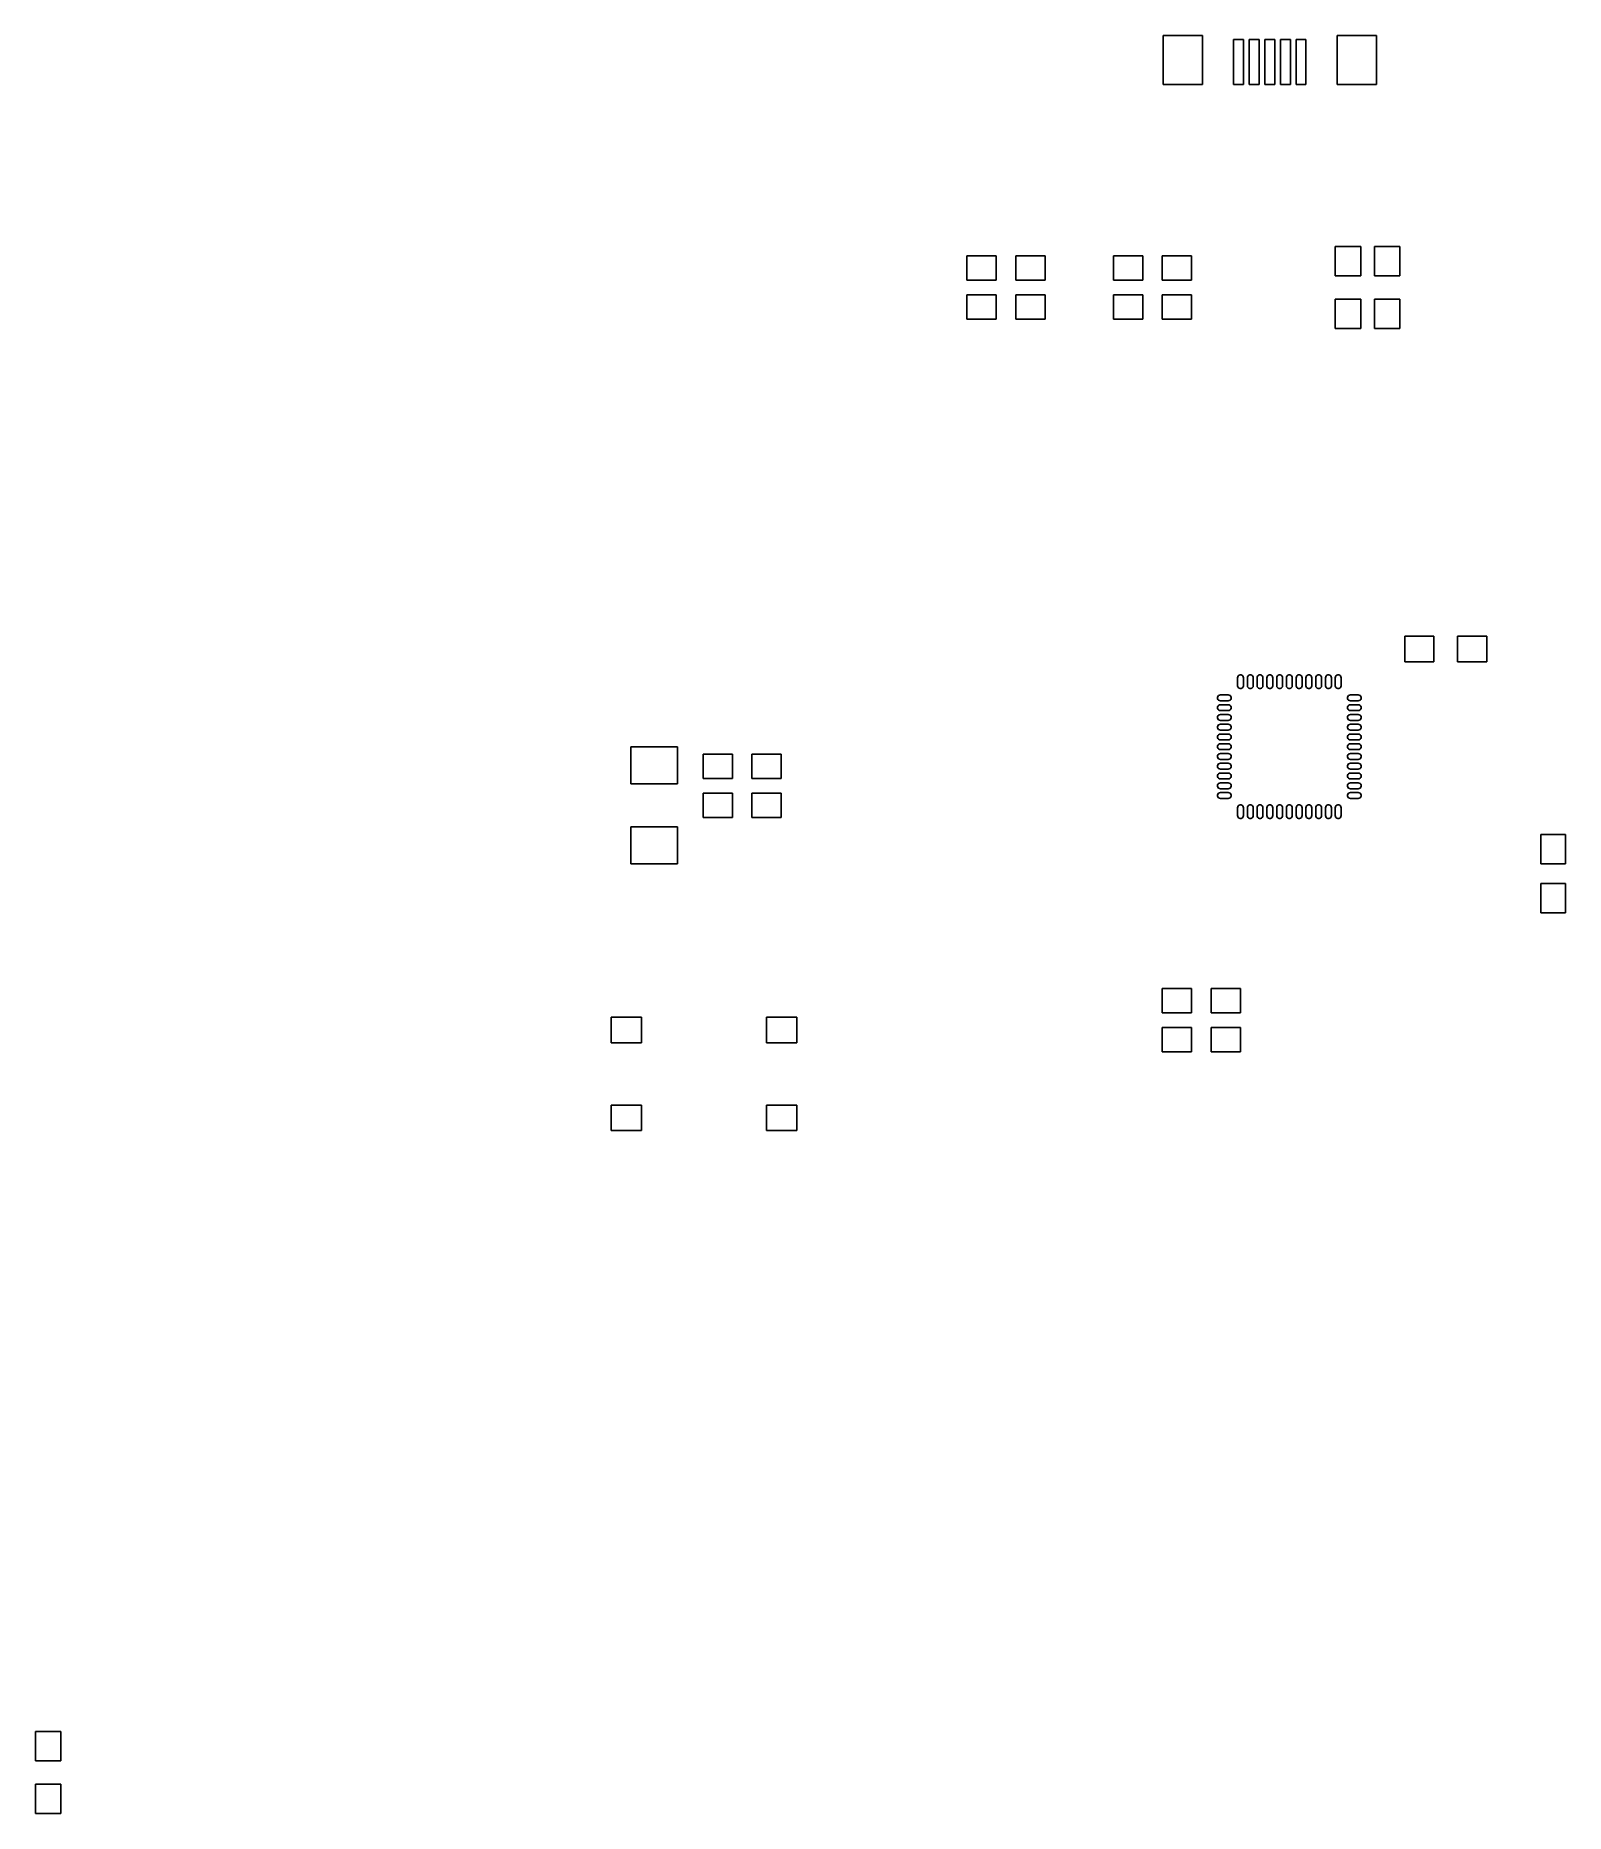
# Model space of a CAD drawing. Extents: x 83 to 274, y -104 to -13.
# Drawn here: x 82.8 to 161.1, y -104.1 to -13.1 of the extents above.
import ezdxf

# ---------------------------------------------------------------- set-up
doc = ezdxf.new("R2010")
doc.units = 0
doc.header["$MEASUREMENT"] = 0
doc.layers.add('BLACK', color=7, linetype='CONTINUOUS')

msp = doc.modelspace()

# ---------------------------------------------------------------- linework, layer by layer
at = {"layer": 'Black'}
for p, q in [((140.55, -15.5999), (140.55, -13.1006)), ((140.55, -13.1006), (142.549, -13.1006)), ((142.549, -13.1006), (142.549, -15.5999)), ((144.15, -15.5999), (144.15, -13.2987)), ((144.15, -13.2987), (144.65, -13.2987)), ((144.65, -13.2987), (144.65, -15.5999)), ((144.95, -15.5999), (144.95, -13.2987)), ((144.95, -13.2987), (145.45, -13.2987)), ((145.45, -13.2987), (145.45, -15.5999)), ((145.75, -15.5999), (145.75, -13.2987)), ((145.75, -13.2987), (146.25, -13.2987)), ((146.25, -13.2987), (146.25, -15.5999)), ((146.55, -15.5999), (146.55, -13.2987)), ((146.55, -13.2987), (147.05, -13.2987)), ((147.05, -13.2987), (147.05, -15.5999)), ((147.35, -15.5999), (147.35, -13.2987)), ((147.35, -13.2987), (147.85, -13.2987)), ((147.85, -13.2987), (147.85, -15.5999)), ((149.451, -15.5999), (149.451, -13.1006)), ((149.451, -13.1006), (151.45, -13.1006)), ((151.45, -13.1006), (151.45, -15.5999)), ((142.549, -15.5999), (140.55, -15.5999)), ((144.65, -15.5999), (144.15, -15.5999)), ((145.45, -15.5999), (144.95, -15.5999)), ((146.25, -15.5999), (145.75, -15.5999)), ((147.05, -15.5999), (146.55, -15.5999)), ((147.85, -15.5999), (147.35, -15.5999)), ((151.45, -15.5999), (149.451, -15.5999)), ((130.5, -25.625), (130.5, -24.375)), ((130.5, -24.375), (132, -24.375)), ((132, -24.375), (132, -25.625)), ((133, -25.625), (133, -24.375)), ((133, -24.375), (134.5, -24.375)), ((134.5, -24.375), (134.5, -25.625)), ((138, -25.625), (138, -24.375)), ((138, -24.375), (139.5, -24.375)), ((139.5, -24.375), (139.5, -25.625)), ((140.5, -25.625), (140.5, -24.375)), ((140.5, -24.375), (142, -24.375)), ((142, -24.375), (142, -25.625)), ((149.35, -25.4), (149.35, -23.9)), ((149.35, -23.9), (150.65, -23.9)), ((150.65, -23.9), (150.65, -25.4)), ((151.35, -25.4), (151.35, -23.9)), ((151.35, -23.9), (152.65, -23.9)), ((152.65, -23.9), (152.65, -25.4)), ((150.65, -25.4), (149.35, -25.4)), ((152.65, -25.4), (151.35, -25.4)), ((132, -25.625), (130.5, -25.625)), ((130.5, -27.625), (130.5, -26.375)), ((130.5, -26.375), (132, -26.375)), ((132, -26.375), (132, -27.625)), ((134.5, -25.625), (133, -25.625)), ((133, -27.625), (133, -26.375)), ((133, -26.375), (134.5, -26.375)), ((134.5, -26.375), (134.5, -27.625)), ((139.5, -25.625), (138, -25.625)), ((138, -27.625), (138, -26.375)), ((138, -26.375), (139.5, -26.375)), ((139.5, -26.375), (139.5, -27.625)), ((142, -25.625), (140.5, -25.625)), ((140.5, -27.625), (140.5, -26.375)), ((140.5, -26.375), (142, -26.375)), ((142, -26.375), (142, -27.625)), ((149.35, -28.1), (149.35, -26.6)), ((149.35, -26.6), (150.65, -26.6)), ((150.65, -26.6), (150.65, -28.1)), ((151.35, -28.1), (151.35, -26.6)), ((151.35, -26.6), (152.65, -26.6)), ((152.65, -26.6), (152.65, -28.1)), ((132, -27.625), (130.5, -27.625)), ((134.5, -27.625), (133, -27.625)), ((139.5, -27.625), (138, -27.625)), ((142, -27.625), (140.5, -27.625)), ((150.65, -28.1), (149.35, -28.1)), ((152.65, -28.1), (151.35, -28.1)), ((152.9, -45.15), (152.9, -43.85)), ((152.9, -43.85), (154.4, -43.85)), ((154.4, -43.85), (154.4, -45.15)), ((155.6, -45.15), (155.6, -43.85)), ((155.6, -43.85), (157.1, -43.85)), ((157.1, -43.85), (157.1, -45.15)), ((154.4, -45.15), (152.9, -45.15)), ((157.1, -45.15), (155.6, -45.15)), ((144.351, -45.9744), (144.36, -45.9232)), ((144.351, -46.3759), (144.351, -45.9744)), ((144.36, -46.4271), (144.351, -46.3759)), ((144.36, -45.9232), (144.386, -45.8781)), ((144.386, -45.8781), (144.426, -45.8446)), ((144.426, -45.8446), (144.475, -45.8268)), ((144.475, -45.8268), (144.527, -45.8268)), ((144.527, -45.8268), (144.576, -45.8446)), ((144.576, -45.8446), (144.615, -45.8781)), ((144.615, -45.8781), (144.641, -45.9232)), ((144.641, -45.9232), (144.65, -45.9744)), ((144.65, -46.3759), (144.641, -46.4271)), ((144.65, -45.9744), (144.65, -46.3759)), ((144.851, -45.9744), (144.86, -45.9232)), ((144.851, -46.3759), (144.851, -45.9744)), ((144.86, -46.4271), (144.851, -46.3759)), ((144.86, -45.9232), (144.886, -45.8781)), ((144.886, -45.8781), (144.926, -45.8446)), ((144.926, -45.8446), (144.975, -45.8268)), ((144.975, -45.8268), (145.027, -45.8268)), ((145.027, -45.8268), (145.076, -45.8446)), ((145.076, -45.8446), (145.116, -45.8781)), ((145.116, -45.8781), (145.142, -45.9232)), ((145.142, -45.9232), (145.151, -45.9744)), ((145.151, -46.3759), (145.142, -46.4271)), ((145.151, -45.9744), (145.151, -46.3759)), ((145.352, -45.9744), (145.361, -45.9232)), ((145.352, -46.3759), (145.352, -45.9744)), ((145.361, -46.4271), (145.352, -46.3759)), ((145.361, -45.9232), (145.387, -45.8781)), ((145.387, -45.8781), (145.426, -45.8446)), ((145.426, -45.8446), (145.475, -45.8268)), ((145.475, -45.8268), (145.527, -45.8268)), ((145.527, -45.8268), (145.576, -45.8446)), ((145.576, -45.8446), (145.616, -45.8781)), ((145.616, -45.8781), (145.642, -45.9232)), ((145.642, -45.9232), (145.651, -45.9744)), ((145.651, -46.3759), (145.642, -46.4271)), ((145.651, -45.9744), (145.651, -46.3759)), ((145.852, -45.9744), (145.861, -45.9232)), ((145.852, -46.3759), (145.852, -45.9744)), ((145.861, -46.4271), (145.852, -46.3759)), ((145.861, -45.9232), (145.887, -45.8781)), ((145.887, -45.8781), (145.927, -45.8446)), ((145.927, -45.8446), (145.976, -45.8268)), ((145.976, -45.8268), (146.028, -45.8268)), ((146.028, -45.8268), (146.077, -45.8446)), ((146.077, -45.8446), (146.117, -45.8781)), ((146.117, -45.8781), (146.143, -45.9232)), ((146.143, -45.9232), (146.152, -45.9744)), ((146.152, -46.3759), (146.143, -46.4271)), ((146.152, -45.9744), (146.152, -46.3759)), ((146.352, -45.9744), (146.361, -45.9232)), ((146.352, -46.3759), (146.352, -45.9744)), ((146.361, -46.4271), (146.352, -46.3759)), ((146.361, -45.9232), (146.387, -45.8781)), ((146.387, -45.8781), (146.427, -45.8446)), ((146.427, -45.8446), (146.476, -45.8268)), ((146.476, -45.8268), (146.528, -45.8268)), ((146.528, -45.8268), (146.577, -45.8446)), ((146.577, -45.8446), (146.617, -45.8781)), ((146.617, -45.8781), (146.643, -45.9232)), ((146.643, -45.9232), (146.652, -45.9744)), ((146.652, -46.3759), (146.643, -46.4271)), ((146.652, -45.9744), (146.652, -46.3759)), ((146.85, -45.9744), (146.859, -45.9232)), ((146.85, -46.3759), (146.85, -45.9744)), ((146.859, -46.4271), (146.85, -46.3759)), ((146.859, -45.9232), (146.885, -45.8781)), ((146.885, -45.8781), (146.925, -45.8446)), ((146.925, -45.8446), (146.974, -45.8268)), ((146.974, -45.8268), (147.026, -45.8268)), ((147.026, -45.8268), (147.075, -45.8446)), ((147.075, -45.8446), (147.115, -45.8781)), ((147.115, -45.8781), (147.141, -45.9232)), ((147.141, -45.9232), (147.15, -45.9744)), ((147.15, -46.3759), (147.141, -46.4271)), ((147.15, -45.9744), (147.15, -46.3759)), ((147.348, -45.9744), (147.357, -45.9232)), ((147.348, -46.3759), (147.348, -45.9744)), ((147.357, -46.4271), (147.348, -46.3759)), ((147.357, -45.9232), (147.383, -45.8781)), ((147.383, -45.8781), (147.423, -45.8446)), ((147.423, -45.8446), (147.472, -45.8268)), ((147.472, -45.8268), (147.524, -45.8268)), ((147.524, -45.8268), (147.573, -45.8446)), ((147.573, -45.8446), (147.613, -45.8781)), ((147.613, -45.8781), (147.639, -45.9232)), ((147.639, -45.9232), (147.648, -45.9744)), ((147.648, -46.3759), (147.639, -46.4271)), ((147.648, -45.9744), (147.648, -46.3759)), ((147.848, -45.9744), (147.857, -45.9232)), ((147.848, -46.3759), (147.848, -45.9744)), ((147.857, -46.4271), (147.848, -46.3759)), ((147.857, -45.9232), (147.883, -45.8781)), ((147.883, -45.8781), (147.923, -45.8446)), ((147.923, -45.8446), (147.972, -45.8268)), ((147.972, -45.8268), (148.024, -45.8268)), ((148.024, -45.8268), (148.073, -45.8446)), ((148.073, -45.8446), (148.113, -45.8781)), ((148.113, -45.8781), (148.139, -45.9232)), ((148.139, -45.9232), (148.148, -45.9744)), ((148.148, -46.3759), (148.139, -46.4271)), ((148.148, -45.9744), (148.148, -46.3759)), ((148.349, -45.9744), (148.358, -45.9232)), ((148.349, -46.3759), (148.349, -45.9744)), ((148.358, -46.4271), (148.349, -46.3759)), ((148.358, -45.9232), (148.384, -45.8781)), ((148.384, -45.8781), (148.424, -45.8446)), ((148.424, -45.8446), (148.473, -45.8268)), ((148.473, -45.8268), (148.525, -45.8268)), ((148.525, -45.8268), (148.574, -45.8446)), ((148.574, -45.8446), (148.613, -45.8781)), ((148.613, -45.8781), (148.639, -45.9232)), ((148.639, -45.9232), (148.648, -45.9744)), ((148.648, -46.3759), (148.639, -46.4271)), ((148.648, -45.9744), (148.648, -46.3759)), ((148.849, -45.9744), (148.858, -45.9232)), ((148.849, -46.3759), (148.849, -45.9744)), ((148.858, -46.4271), (148.849, -46.3759)), ((148.858, -45.9232), (148.884, -45.8781)), ((148.884, -45.8781), (148.924, -45.8446)), ((148.924, -45.8446), (148.973, -45.8268)), ((148.973, -45.8268), (149.025, -45.8268)), ((149.025, -45.8268), (149.074, -45.8446)), ((149.074, -45.8446), (149.114, -45.8781)), ((149.114, -45.8781), (149.14, -45.9232)), ((149.14, -45.9232), (149.149, -45.9744)), ((149.149, -46.3759), (149.14, -46.4271)), ((149.149, -45.9744), (149.149, -46.3759)), ((149.35, -45.9744), (149.359, -45.9232)), ((149.35, -46.3759), (149.35, -45.9744)), ((149.359, -46.4271), (149.35, -46.3759)), ((149.359, -45.9232), (149.385, -45.8781)), ((149.385, -45.8781), (149.424, -45.8446)), ((149.424, -45.8446), (149.473, -45.8268)), ((149.473, -45.8268), (149.525, -45.8268)), ((149.525, -45.8268), (149.574, -45.8446)), ((149.574, -45.8446), (149.614, -45.8781)), ((149.614, -45.8781), (149.64, -45.9232)), ((149.64, -45.9232), (149.649, -45.9744)), ((149.649, -46.3759), (149.64, -46.4271)), ((149.649, -45.9744), (149.649, -46.3759)), ((143.327, -46.9746), (143.345, -46.9257)), ((143.327, -47.0267), (143.327, -46.9746)), ((143.345, -47.0756), (143.327, -47.0267)), ((143.345, -46.9257), (143.378, -46.8858)), ((143.378, -47.1154), (143.345, -47.0756)), ((143.378, -46.8858), (143.423, -46.8598)), ((143.423, -47.1415), (143.378, -47.1154)), ((143.423, -46.8598), (143.474, -46.8508)), ((143.474, -47.1505), (143.423, -47.1415)), ((143.474, -46.8508), (143.876, -46.8508)), ((143.876, -47.1505), (143.474, -47.1505)), ((143.876, -46.8508), (143.927, -46.8598)), ((143.927, -47.1415), (143.876, -47.1505)), ((143.927, -46.8598), (143.972, -46.8858)), ((143.972, -47.1154), (143.927, -47.1415)), ((143.972, -46.8858), (144.006, -46.9257)), ((144.006, -47.0756), (143.972, -47.1154)), ((144.006, -46.9257), (144.023, -46.9746)), ((144.023, -47.0267), (144.006, -47.0756)), ((144.023, -46.9746), (144.023, -47.0267)), ((144.386, -46.4722), (144.36, -46.4271)), ((144.426, -46.5056), (144.386, -46.4722)), ((144.475, -46.5234), (144.426, -46.5056)), ((144.527, -46.5234), (144.475, -46.5234)), ((144.576, -46.5056), (144.527, -46.5234)), ((144.615, -46.4722), (144.576, -46.5056)), ((144.641, -46.4271), (144.615, -46.4722)), ((144.886, -46.4722), (144.86, -46.4271)), ((144.926, -46.5056), (144.886, -46.4722)), ((144.975, -46.5234), (144.926, -46.5056)), ((145.027, -46.5234), (144.975, -46.5234)), ((145.076, -46.5056), (145.027, -46.5234)), ((145.116, -46.4722), (145.076, -46.5056)), ((145.142, -46.4271), (145.116, -46.4722)), ((145.387, -46.4722), (145.361, -46.4271)), ((145.426, -46.5056), (145.387, -46.4722)), ((145.475, -46.5234), (145.426, -46.5056)), ((145.527, -46.5234), (145.475, -46.5234)), ((145.576, -46.5056), (145.527, -46.5234)), ((145.616, -46.4722), (145.576, -46.5056)), ((145.642, -46.4271), (145.616, -46.4722)), ((145.887, -46.4722), (145.861, -46.4271)), ((145.927, -46.5056), (145.887, -46.4722)), ((145.976, -46.5234), (145.927, -46.5056)), ((146.028, -46.5234), (145.976, -46.5234)), ((146.077, -46.5056), (146.028, -46.5234)), ((146.117, -46.4722), (146.077, -46.5056)), ((146.143, -46.4271), (146.117, -46.4722)), ((146.387, -46.4722), (146.361, -46.4271)), ((146.427, -46.5056), (146.387, -46.4722)), ((146.476, -46.5234), (146.427, -46.5056)), ((146.528, -46.5234), (146.476, -46.5234)), ((146.577, -46.5056), (146.528, -46.5234)), ((146.617, -46.4722), (146.577, -46.5056)), ((146.643, -46.4271), (146.617, -46.4722)), ((146.885, -46.4722), (146.859, -46.4271)), ((146.925, -46.5056), (146.885, -46.4722)), ((146.974, -46.5234), (146.925, -46.5056)), ((147.026, -46.5234), (146.974, -46.5234)), ((147.075, -46.5056), (147.026, -46.5234)), ((147.115, -46.4722), (147.075, -46.5056)), ((147.141, -46.4271), (147.115, -46.4722)), ((147.383, -46.4722), (147.357, -46.4271)), ((147.423, -46.5056), (147.383, -46.4722)), ((147.472, -46.5234), (147.423, -46.5056)), ((147.524, -46.5234), (147.472, -46.5234)), ((147.573, -46.5056), (147.524, -46.5234)), ((147.613, -46.4722), (147.573, -46.5056)), ((147.639, -46.4271), (147.613, -46.4722)), ((147.883, -46.4722), (147.857, -46.4271)), ((147.923, -46.5056), (147.883, -46.4722)), ((147.972, -46.5234), (147.923, -46.5056)), ((148.024, -46.5234), (147.972, -46.5234)), ((148.073, -46.5056), (148.024, -46.5234)), ((148.113, -46.4722), (148.073, -46.5056)), ((148.139, -46.4271), (148.113, -46.4722)), ((148.384, -46.4722), (148.358, -46.4271)), ((148.424, -46.5056), (148.384, -46.4722)), ((148.473, -46.5234), (148.424, -46.5056)), ((148.525, -46.5234), (148.473, -46.5234)), ((148.574, -46.5056), (148.525, -46.5234)), ((148.613, -46.4722), (148.574, -46.5056)), ((148.639, -46.4271), (148.613, -46.4722)), ((148.884, -46.4722), (148.858, -46.4271)), ((148.924, -46.5056), (148.884, -46.4722)), ((148.973, -46.5234), (148.924, -46.5056)), ((149.025, -46.5234), (148.973, -46.5234)), ((149.074, -46.5056), (149.025, -46.5234)), ((149.114, -46.4722), (149.074, -46.5056)), ((149.14, -46.4271), (149.114, -46.4722)), ((149.385, -46.4722), (149.359, -46.4271)), ((149.424, -46.5056), (149.385, -46.4722)), ((149.473, -46.5234), (149.424, -46.5056)), ((149.525, -46.5234), (149.473, -46.5234)), ((149.574, -46.5056), (149.525, -46.5234)), ((149.614, -46.4722), (149.574, -46.5056)), ((149.64, -46.4271), (149.614, -46.4722)), ((149.977, -46.9746), (149.994, -46.9257)), ((149.977, -47.0267), (149.977, -46.9746)), ((149.994, -47.0756), (149.977, -47.0267)), ((149.994, -46.9257), (150.028, -46.8858)), ((150.028, -47.1154), (149.994, -47.0756)), ((150.028, -46.8858), (150.073, -46.8598)), ((150.073, -47.1415), (150.028, -47.1154)), ((150.073, -46.8598), (150.124, -46.8508)), ((150.124, -47.1505), (150.073, -47.1415)), ((150.124, -46.8508), (150.526, -46.8508)), ((150.526, -47.1505), (150.124, -47.1505)), ((150.526, -46.8508), (150.577, -46.8598)), ((150.577, -47.1415), (150.526, -47.1505)), ((150.577, -46.8598), (150.622, -46.8858)), ((150.622, -47.1154), (150.577, -47.1415)), ((150.622, -46.8858), (150.655, -46.9257)), ((150.655, -47.0756), (150.622, -47.1154)), ((150.655, -46.9257), (150.673, -46.9746)), ((150.673, -47.0267), (150.655, -47.0756)), ((150.673, -46.9746), (150.673, -47.0267)), ((143.327, -47.475), (143.345, -47.4261)), ((143.327, -47.527), (143.327, -47.475)), ((143.345, -47.5759), (143.327, -47.527)), ((143.327, -47.9754), (143.345, -47.9265)), ((143.327, -48.0274), (143.327, -47.9754)), ((143.345, -48.0763), (143.327, -48.0274)), ((143.345, -47.4261), (143.378, -47.3862)), ((143.378, -47.6158), (143.345, -47.5759)), ((143.345, -47.9265), (143.378, -47.8866)), ((143.378, -48.1162), (143.345, -48.0763)), ((143.378, -47.3862), (143.423, -47.3602)), ((143.423, -47.6418), (143.378, -47.6158)), ((143.378, -47.8866), (143.423, -47.8606)), ((143.423, -48.1422), (143.378, -48.1162)), ((143.423, -47.3602), (143.474, -47.3512)), ((143.474, -47.6509), (143.423, -47.6418)), ((143.423, -47.8606), (143.474, -47.8515)), ((143.474, -48.1513), (143.423, -48.1422)), ((143.474, -47.3512), (143.876, -47.3512)), ((143.876, -47.6509), (143.474, -47.6509)), ((143.474, -47.8515), (143.876, -47.8515)), ((143.876, -48.1513), (143.474, -48.1513)), ((143.876, -47.3512), (143.927, -47.3602)), ((143.927, -47.6418), (143.876, -47.6509)), ((143.876, -47.8515), (143.927, -47.8606)), ((143.927, -48.1422), (143.876, -48.1513)), ((143.927, -47.3602), (143.972, -47.3862)), ((143.972, -47.6158), (143.927, -47.6418)), ((143.927, -47.8606), (143.972, -47.8866)), ((143.972, -48.1162), (143.927, -48.1422)), ((143.972, -47.3862), (144.006, -47.4261)), ((144.006, -47.5759), (143.972, -47.6158)), ((143.972, -47.8866), (144.006, -47.9265)), ((144.006, -48.0763), (143.972, -48.1162)), ((144.006, -47.4261), (144.023, -47.475)), ((144.023, -47.527), (144.006, -47.5759)), ((144.006, -47.9265), (144.023, -47.9754)), ((144.023, -48.0274), (144.006, -48.0763)), ((144.023, -47.475), (144.023, -47.527)), ((144.023, -47.9754), (144.023, -48.0274)), ((149.977, -47.475), (149.994, -47.4261)), ((149.977, -47.527), (149.977, -47.475)), ((149.994, -47.5759), (149.977, -47.527)), ((149.977, -47.9754), (149.994, -47.9265)), ((149.977, -48.0274), (149.977, -47.9754)), ((149.994, -48.0763), (149.977, -48.0274)), ((149.994, -47.4261), (150.028, -47.3862)), ((150.028, -47.6158), (149.994, -47.5759)), ((149.994, -47.9265), (150.028, -47.8866)), ((150.028, -48.1162), (149.994, -48.0763)), ((150.028, -47.3862), (150.073, -47.3602)), ((150.073, -47.6418), (150.028, -47.6158)), ((150.028, -47.8866), (150.073, -47.8606)), ((150.073, -48.1422), (150.028, -48.1162)), ((150.073, -47.3602), (150.124, -47.3512)), ((150.124, -47.6509), (150.073, -47.6418)), ((150.073, -47.8606), (150.124, -47.8515)), ((150.124, -48.1513), (150.073, -48.1422)), ((150.124, -47.3512), (150.526, -47.3512)), ((150.526, -47.6509), (150.124, -47.6509)), ((150.124, -47.8515), (150.526, -47.8515)), ((150.526, -48.1513), (150.124, -48.1513)), ((150.526, -47.3512), (150.577, -47.3602)), ((150.577, -47.6418), (150.526, -47.6509)), ((150.526, -47.8515), (150.577, -47.8606)), ((150.577, -48.1422), (150.526, -48.1513)), ((150.577, -47.3602), (150.622, -47.3862)), ((150.622, -47.6158), (150.577, -47.6418)), ((150.577, -47.8606), (150.622, -47.8866)), ((150.622, -48.1162), (150.577, -48.1422)), ((150.622, -47.3862), (150.655, -47.4261)), ((150.655, -47.5759), (150.622, -47.6158)), ((150.622, -47.8866), (150.655, -47.9265)), ((150.655, -48.0763), (150.622, -48.1162)), ((150.655, -47.4261), (150.673, -47.475)), ((150.673, -47.527), (150.655, -47.5759)), ((150.655, -47.9265), (150.673, -47.9754)), ((150.673, -48.0274), (150.655, -48.0763)), ((150.673, -47.475), (150.673, -47.527)), ((150.673, -47.9754), (150.673, -48.0274)), ((143.327, -48.4758), (143.345, -48.4268)), ((143.327, -48.5278), (143.327, -48.4758)), ((143.345, -48.5767), (143.327, -48.5278)), ((143.327, -48.9761), (143.345, -48.9272)), ((143.327, -49.0282), (143.327, -48.9761)), ((143.345, -49.0771), (143.327, -49.0282)), ((143.345, -48.4268), (143.378, -48.387)), ((143.378, -48.6166), (143.345, -48.5767)), ((143.345, -48.9272), (143.378, -48.8874)), ((143.378, -49.117), (143.345, -49.0771)), ((143.378, -48.387), (143.423, -48.361)), ((143.423, -48.6426), (143.378, -48.6166)), ((143.378, -48.8874), (143.423, -48.8613)), ((143.423, -49.143), (143.378, -49.117)), ((143.423, -48.361), (143.474, -48.3519)), ((143.474, -48.6516), (143.423, -48.6426)), ((143.423, -48.8613), (143.474, -48.8523)), ((143.474, -48.3519), (143.876, -48.3519)), ((143.876, -48.6516), (143.474, -48.6516)), ((143.474, -48.8523), (143.876, -48.8523)), ((143.876, -48.3519), (143.927, -48.361)), ((143.927, -48.6426), (143.876, -48.6516)), ((143.876, -48.8523), (143.927, -48.8613)), ((143.927, -48.361), (143.972, -48.387)), ((143.972, -48.6166), (143.927, -48.6426)), ((143.927, -48.8613), (143.972, -48.8874)), ((143.972, -49.117), (143.927, -49.143)), ((143.972, -48.387), (144.006, -48.4268)), ((144.006, -48.5767), (143.972, -48.6166)), ((143.972, -48.8874), (144.006, -48.9272)), ((144.006, -49.0771), (143.972, -49.117)), ((144.006, -48.4268), (144.023, -48.4758)), ((144.023, -48.5278), (144.006, -48.5767)), ((144.006, -48.9272), (144.023, -48.9761)), ((144.023, -49.0282), (144.006, -49.0771)), ((144.023, -48.4758), (144.023, -48.5278)), ((144.023, -48.9761), (144.023, -49.0282)), ((149.977, -48.4758), (149.994, -48.4268)), ((149.977, -48.5278), (149.977, -48.4758)), ((149.994, -48.5767), (149.977, -48.5278)), ((149.977, -48.9761), (149.994, -48.9272)), ((149.977, -49.0282), (149.977, -48.9761)), ((149.994, -49.0771), (149.977, -49.0282)), ((149.994, -48.4268), (150.028, -48.387)), ((150.028, -48.6166), (149.994, -48.5767)), ((149.994, -48.9272), (150.028, -48.8874)), ((150.028, -49.117), (149.994, -49.0771)), ((150.028, -48.387), (150.073, -48.361)), ((150.073, -48.6426), (150.028, -48.6166)), ((150.028, -48.8874), (150.073, -48.8613)), ((150.073, -49.143), (150.028, -49.117)), ((150.073, -48.361), (150.124, -48.3519)), ((150.124, -48.6516), (150.073, -48.6426)), ((150.073, -48.8613), (150.124, -48.8523)), ((150.124, -48.3519), (150.526, -48.3519)), ((150.526, -48.6516), (150.124, -48.6516)), ((150.124, -48.8523), (150.526, -48.8523)), ((150.526, -48.3519), (150.577, -48.361)), ((150.577, -48.6426), (150.526, -48.6516)), ((150.526, -48.8523), (150.577, -48.8613)), ((150.577, -48.361), (150.622, -48.387)), ((150.622, -48.6166), (150.577, -48.6426)), ((150.577, -48.8613), (150.622, -48.8874)), ((150.622, -49.117), (150.577, -49.143)), ((150.622, -48.387), (150.655, -48.4268)), ((150.655, -48.5767), (150.622, -48.6166)), ((150.622, -48.8874), (150.655, -48.9272)), ((150.655, -49.0771), (150.622, -49.117)), ((150.655, -48.4268), (150.673, -48.4758)), ((150.673, -48.5278), (150.655, -48.5767)), ((150.655, -48.9272), (150.673, -48.9761)), ((150.673, -49.0282), (150.655, -49.0771)), ((150.673, -48.4758), (150.673, -48.5278)), ((150.673, -48.9761), (150.673, -49.0282)), ((113.3, -51.4), (113.3, -49.5)), ((113.3, -49.5), (115.7, -49.5)), ((115.7, -49.5), (115.7, -51.4)), ((117, -51.125), (117, -49.875)), ((117, -49.875), (118.5, -49.875)), ((118.5, -49.875), (118.5, -51.125)), ((119.5, -51.125), (119.5, -49.875)), ((119.5, -49.875), (121, -49.875)), ((121, -49.875), (121, -51.125)), ((143.327, -49.474), (143.345, -49.4251)), ((143.327, -49.526), (143.327, -49.474)), ((143.345, -49.5749), (143.327, -49.526)), ((143.327, -49.9718), (143.345, -49.9229)), ((143.327, -50.0239), (143.327, -49.9718)), ((143.345, -50.0728), (143.327, -50.0239)), ((143.345, -49.4251), (143.378, -49.3852)), ((143.378, -49.6148), (143.345, -49.5749)), ((143.345, -49.9229), (143.378, -49.883)), ((143.378, -49.3852), (143.423, -49.3592)), ((143.423, -49.6408), (143.378, -49.6148)), ((143.378, -49.883), (143.423, -49.857)), ((143.474, -49.152), (143.423, -49.143)), ((143.423, -49.3592), (143.474, -49.3501)), ((143.474, -49.6499), (143.423, -49.6408)), ((143.423, -49.857), (143.474, -49.848)), ((143.876, -49.152), (143.474, -49.152)), ((143.474, -49.3501), (143.876, -49.3501)), ((143.876, -49.6499), (143.474, -49.6499)), ((143.474, -49.848), (143.876, -49.848)), ((143.927, -49.143), (143.876, -49.152)), ((143.876, -49.3501), (143.927, -49.3592)), ((143.927, -49.6408), (143.876, -49.6499)), ((143.876, -49.848), (143.927, -49.857)), ((143.927, -49.3592), (143.972, -49.3852)), ((143.972, -49.6148), (143.927, -49.6408)), ((143.927, -49.857), (143.972, -49.883)), ((143.972, -49.3852), (144.006, -49.4251)), ((144.006, -49.5749), (143.972, -49.6148)), ((143.972, -49.883), (144.006, -49.9229)), ((144.006, -49.4251), (144.023, -49.474)), ((144.023, -49.526), (144.006, -49.5749)), ((144.006, -49.9229), (144.023, -49.9718)), ((144.023, -50.0239), (144.006, -50.0728)), ((144.023, -49.474), (144.023, -49.526)), ((144.023, -49.9718), (144.023, -50.0239)), ((149.977, -49.474), (149.994, -49.4251)), ((149.977, -49.526), (149.977, -49.474)), ((149.994, -49.5749), (149.977, -49.526)), ((149.977, -49.9718), (149.994, -49.9229)), ((149.977, -50.0239), (149.977, -49.9718)), ((149.994, -50.0728), (149.977, -50.0239)), ((149.994, -49.4251), (150.028, -49.3852)), ((150.028, -49.6148), (149.994, -49.5749)), ((149.994, -49.9229), (150.028, -49.883)), ((150.028, -49.3852), (150.073, -49.3592)), ((150.073, -49.6408), (150.028, -49.6148)), ((150.028, -49.883), (150.073, -49.857)), ((150.124, -49.152), (150.073, -49.143)), ((150.073, -49.3592), (150.124, -49.3501)), ((150.124, -49.6499), (150.073, -49.6408)), ((150.073, -49.857), (150.124, -49.848)), ((150.526, -49.152), (150.124, -49.152)), ((150.124, -49.3501), (150.526, -49.3501)), ((150.526, -49.6499), (150.124, -49.6499)), ((150.124, -49.848), (150.526, -49.848)), ((150.577, -49.143), (150.526, -49.152)), ((150.526, -49.3501), (150.577, -49.3592)), ((150.577, -49.6408), (150.526, -49.6499)), ((150.526, -49.848), (150.577, -49.857)), ((150.577, -49.3592), (150.622, -49.3852)), ((150.622, -49.6148), (150.577, -49.6408)), ((150.577, -49.857), (150.622, -49.883)), ((150.622, -49.3852), (150.655, -49.4251)), ((150.655, -49.5749), (150.622, -49.6148)), ((150.622, -49.883), (150.655, -49.9229)), ((150.655, -49.4251), (150.673, -49.474)), ((150.673, -49.526), (150.655, -49.5749)), ((150.655, -49.9229), (150.673, -49.9718)), ((150.673, -50.0239), (150.655, -50.0728)), ((150.673, -49.474), (150.673, -49.526)), ((150.673, -49.9718), (150.673, -50.0239)), ((143.327, -50.4722), (143.345, -50.4233)), ((143.327, -50.5242), (143.327, -50.4722)), ((143.345, -50.5731), (143.327, -50.5242)), ((143.327, -50.9726), (143.345, -50.9237)), ((143.378, -50.1126), (143.345, -50.0728)), ((143.345, -50.4233), (143.378, -50.3834)), ((143.378, -50.613), (143.345, -50.5731)), ((143.345, -50.9237), (143.378, -50.8838)), ((143.423, -50.1387), (143.378, -50.1126)), ((143.378, -50.3834), (143.423, -50.3574)), ((143.423, -50.639), (143.378, -50.613)), ((143.378, -50.8838), (143.423, -50.8578)), ((143.474, -50.1477), (143.423, -50.1387)), ((143.423, -50.3574), (143.474, -50.3484)), ((143.474, -50.6481), (143.423, -50.639)), ((143.423, -50.8578), (143.474, -50.8487)), ((143.876, -50.1477), (143.474, -50.1477)), ((143.474, -50.3484), (143.876, -50.3484)), ((143.876, -50.6481), (143.474, -50.6481)), ((143.474, -50.8487), (143.876, -50.8487)), ((143.927, -50.1387), (143.876, -50.1477)), ((143.876, -50.3484), (143.927, -50.3574)), ((143.927, -50.639), (143.876, -50.6481)), ((143.876, -50.8487), (143.927, -50.8578)), ((143.972, -50.1126), (143.927, -50.1387)), ((143.927, -50.3574), (143.972, -50.3834)), ((143.972, -50.613), (143.927, -50.639)), ((143.927, -50.8578), (143.972, -50.8838)), ((144.006, -50.0728), (143.972, -50.1126)), ((143.972, -50.3834), (144.006, -50.4233)), ((144.006, -50.5731), (143.972, -50.613)), ((143.972, -50.8838), (144.006, -50.9237)), ((144.006, -50.4233), (144.023, -50.4722)), ((144.023, -50.5242), (144.006, -50.5731)), ((144.006, -50.9237), (144.023, -50.9726)), ((144.023, -50.4722), (144.023, -50.5242)), ((149.977, -50.4722), (149.994, -50.4233)), ((149.977, -50.5242), (149.977, -50.4722)), ((149.994, -50.5731), (149.977, -50.5242)), ((149.977, -50.9726), (149.994, -50.9237)), ((150.028, -50.1126), (149.994, -50.0728)), ((149.994, -50.4233), (150.028, -50.3834)), ((150.028, -50.613), (149.994, -50.5731)), ((149.994, -50.9237), (150.028, -50.8838)), ((150.073, -50.1387), (150.028, -50.1126)), ((150.028, -50.3834), (150.073, -50.3574)), ((150.073, -50.639), (150.028, -50.613)), ((150.028, -50.8838), (150.073, -50.8578)), ((150.124, -50.1477), (150.073, -50.1387)), ((150.073, -50.3574), (150.124, -50.3484)), ((150.124, -50.6481), (150.073, -50.639)), ((150.073, -50.8578), (150.124, -50.8487)), ((150.526, -50.1477), (150.124, -50.1477)), ((150.124, -50.3484), (150.526, -50.3484)), ((150.526, -50.6481), (150.124, -50.6481)), ((150.124, -50.8487), (150.526, -50.8487)), ((150.577, -50.1387), (150.526, -50.1477)), ((150.526, -50.3484), (150.577, -50.3574)), ((150.577, -50.639), (150.526, -50.6481)), ((150.526, -50.8487), (150.577, -50.8578)), ((150.622, -50.1126), (150.577, -50.1387)), ((150.577, -50.3574), (150.622, -50.3834)), ((150.622, -50.613), (150.577, -50.639)), ((150.577, -50.8578), (150.622, -50.8838)), ((150.655, -50.0728), (150.622, -50.1126)), ((150.622, -50.3834), (150.655, -50.4233)), ((150.655, -50.5731), (150.622, -50.613)), ((150.622, -50.8838), (150.655, -50.9237)), ((150.655, -50.4233), (150.673, -50.4722)), ((150.673, -50.5242), (150.655, -50.5731)), ((150.655, -50.9237), (150.673, -50.9726)), ((150.673, -50.4722), (150.673, -50.5242)), ((115.7, -51.4), (113.3, -51.4)), ((118.5, -51.125), (117, -51.125)), ((121, -51.125), (119.5, -51.125)), ((143.327, -51.0246), (143.327, -50.9726)), ((143.345, -51.0735), (143.327, -51.0246)), ((143.327, -51.473), (143.345, -51.4241)), ((143.327, -51.525), (143.327, -51.473)), ((143.345, -51.5739), (143.327, -51.525)), ((143.378, -51.1134), (143.345, -51.0735)), ((143.345, -51.4241), (143.378, -51.3842)), ((143.378, -51.6138), (143.345, -51.5739)), ((143.423, -51.1394), (143.378, -51.1134)), ((143.378, -51.3842), (143.423, -51.3582)), ((143.423, -51.6398), (143.378, -51.6138)), ((143.378, -51.8846), (143.423, -51.8585)), ((143.474, -51.1485), (143.423, -51.1394)), ((143.423, -51.3582), (143.474, -51.3491)), ((143.474, -51.6488), (143.423, -51.6398)), ((143.423, -51.8585), (143.474, -51.8495)), ((143.876, -51.1485), (143.474, -51.1485)), ((143.474, -51.3491), (143.876, -51.3491)), ((143.876, -51.6488), (143.474, -51.6488)), ((143.474, -51.8495), (143.876, -51.8495)), ((143.927, -51.1394), (143.876, -51.1485)), ((143.876, -51.3491), (143.927, -51.3582)), ((143.927, -51.6398), (143.876, -51.6488)), ((143.876, -51.8495), (143.927, -51.8585)), ((143.972, -51.1134), (143.927, -51.1394)), ((143.927, -51.3582), (143.972, -51.3842)), ((143.972, -51.6138), (143.927, -51.6398)), ((143.927, -51.8585), (143.972, -51.8846)), ((144.006, -51.0735), (143.972, -51.1134)), ((143.972, -51.3842), (144.006, -51.4241)), ((144.006, -51.5739), (143.972, -51.6138)), ((144.023, -51.0246), (144.006, -51.0735)), ((144.006, -51.4241), (144.023, -51.473)), ((144.023, -51.525), (144.006, -51.5739)), ((144.023, -50.9726), (144.023, -51.0246)), ((144.023, -51.473), (144.023, -51.525)), ((149.977, -51.0246), (149.977, -50.9726)), ((149.994, -51.0735), (149.977, -51.0246)), ((149.977, -51.473), (149.994, -51.4241)), ((149.977, -51.525), (149.977, -51.473)), ((149.994, -51.5739), (149.977, -51.525)), ((150.028, -51.1134), (149.994, -51.0735)), ((149.994, -51.4241), (150.028, -51.3842)), ((150.028, -51.6138), (149.994, -51.5739)), ((150.073, -51.1394), (150.028, -51.1134)), ((150.028, -51.3842), (150.073, -51.3582)), ((150.073, -51.6398), (150.028, -51.6138)), ((150.028, -51.8846), (150.073, -51.8585)), ((150.124, -51.1485), (150.073, -51.1394)), ((150.073, -51.3582), (150.124, -51.3491)), ((150.124, -51.6488), (150.073, -51.6398)), ((150.073, -51.8585), (150.124, -51.8495)), ((150.526, -51.1485), (150.124, -51.1485)), ((150.124, -51.3491), (150.526, -51.3491)), ((150.526, -51.6488), (150.124, -51.6488)), ((150.124, -51.8495), (150.526, -51.8495)), ((150.577, -51.1394), (150.526, -51.1485)), ((150.526, -51.3491), (150.577, -51.3582)), ((150.577, -51.6398), (150.526, -51.6488)), ((150.526, -51.8495), (150.577, -51.8585)), ((150.622, -51.1134), (150.577, -51.1394)), ((150.577, -51.3582), (150.622, -51.3842)), ((150.622, -51.6138), (150.577, -51.6398)), ((150.577, -51.8585), (150.622, -51.8846)), ((150.655, -51.0735), (150.622, -51.1134)), ((150.622, -51.3842), (150.655, -51.4241)), ((150.655, -51.5739), (150.622, -51.6138)), ((150.673, -51.0246), (150.655, -51.0735)), ((150.655, -51.4241), (150.673, -51.473)), ((150.673, -51.525), (150.655, -51.5739)), ((150.673, -50.9726), (150.673, -51.0246)), ((150.673, -51.473), (150.673, -51.525)), ((117, -53.125), (117, -51.875)), ((117, -51.875), (118.5, -51.875)), ((118.5, -51.875), (118.5, -53.125)), ((119.5, -53.125), (119.5, -51.875)), ((119.5, -51.875), (121, -51.875)), ((121, -51.875), (121, -53.125)), ((143.327, -51.9733), (143.345, -51.9244)), ((143.327, -52.0254), (143.327, -51.9733)), ((143.345, -52.0743), (143.327, -52.0254)), ((143.345, -51.9244), (143.378, -51.8846)), ((143.378, -52.1142), (143.345, -52.0743)), ((143.423, -52.1402), (143.378, -52.1142)), ((143.474, -52.1492), (143.423, -52.1402)), ((143.876, -52.1492), (143.474, -52.1492)), ((143.927, -52.1402), (143.876, -52.1492)), ((143.972, -52.1142), (143.927, -52.1402)), ((143.972, -51.8846), (144.006, -51.9244)), ((144.006, -52.0743), (143.972, -52.1142)), ((144.006, -51.9244), (144.023, -51.9733)), ((144.023, -52.0254), (144.006, -52.0743)), ((144.023, -51.9733), (144.023, -52.0254)), ((144.351, -52.6241), (144.36, -52.5729)), ((144.351, -53.0256), (144.351, -52.6241)), ((144.36, -52.5729), (144.386, -52.5278)), ((144.386, -52.5278), (144.426, -52.4944)), ((144.426, -52.4944), (144.475, -52.4766)), ((144.475, -52.4766), (144.527, -52.4766)), ((144.527, -52.4766), (144.576, -52.4944)), ((144.576, -52.4944), (144.615, -52.5278)), ((144.615, -52.5278), (144.641, -52.5729)), ((144.641, -52.5729), (144.65, -52.6241)), ((144.65, -52.6241), (144.65, -53.0256)), ((144.851, -52.6241), (144.86, -52.5729)), ((144.851, -53.0256), (144.851, -52.6241)), ((144.86, -52.5729), (144.886, -52.5278)), ((144.886, -52.5278), (144.926, -52.4944)), ((144.926, -52.4944), (144.975, -52.4766)), ((144.975, -52.4766), (145.027, -52.4766)), ((145.027, -52.4766), (145.076, -52.4944)), ((145.076, -52.4944), (145.116, -52.5278)), ((145.116, -52.5278), (145.142, -52.5729)), ((145.142, -52.5729), (145.151, -52.6241)), ((145.151, -52.6241), (145.151, -53.0256)), ((145.352, -52.6241), (145.361, -52.5729)), ((145.352, -53.0256), (145.352, -52.6241)), ((145.361, -52.5729), (145.387, -52.5278)), ((145.387, -52.5278), (145.426, -52.4944)), ((145.426, -52.4944), (145.475, -52.4766)), ((145.475, -52.4766), (145.527, -52.4766)), ((145.527, -52.4766), (145.576, -52.4944)), ((145.576, -52.4944), (145.616, -52.5278)), ((145.616, -52.5278), (145.642, -52.5729)), ((145.642, -52.5729), (145.651, -52.6241)), ((145.651, -52.6241), (145.651, -53.0256)), ((145.852, -52.6241), (145.861, -52.5729)), ((145.852, -53.0256), (145.852, -52.6241)), ((145.861, -52.5729), (145.887, -52.5278)), ((145.887, -52.5278), (145.927, -52.4944)), ((145.927, -52.4944), (145.976, -52.4766)), ((145.976, -52.4766), (146.028, -52.4766)), ((146.028, -52.4766), (146.077, -52.4944)), ((146.077, -52.4944), (146.117, -52.5278)), ((146.117, -52.5278), (146.143, -52.5729)), ((146.143, -52.5729), (146.152, -52.6241)), ((146.152, -52.6241), (146.152, -53.0256)), ((146.352, -52.6241), (146.361, -52.5729)), ((146.352, -53.0256), (146.352, -52.6241)), ((146.361, -52.5729), (146.387, -52.5278)), ((146.387, -52.5278), (146.427, -52.4944)), ((146.427, -52.4944), (146.476, -52.4766)), ((146.476, -52.4766), (146.528, -52.4766)), ((146.528, -52.4766), (146.577, -52.4944)), ((146.577, -52.4944), (146.617, -52.5278)), ((146.617, -52.5278), (146.643, -52.5729)), ((146.643, -52.5729), (146.652, -52.6241)), ((146.652, -52.6241), (146.652, -53.0256)), ((146.85, -52.6241), (146.859, -52.5729)), ((146.85, -53.0256), (146.85, -52.6241)), ((146.859, -52.5729), (146.885, -52.5278)), ((146.885, -52.5278), (146.925, -52.4944)), ((146.925, -52.4944), (146.974, -52.4766)), ((146.974, -52.4766), (147.026, -52.4766)), ((147.026, -52.4766), (147.075, -52.4944)), ((147.075, -52.4944), (147.115, -52.5278)), ((147.115, -52.5278), (147.141, -52.5729)), ((147.141, -52.5729), (147.15, -52.6241)), ((147.15, -52.6241), (147.15, -53.0256)), ((147.348, -52.6241), (147.357, -52.5729)), ((147.348, -53.0256), (147.348, -52.6241)), ((147.357, -52.5729), (147.383, -52.5278)), ((147.383, -52.5278), (147.423, -52.4944)), ((147.423, -52.4944), (147.472, -52.4766)), ((147.472, -52.4766), (147.524, -52.4766)), ((147.524, -52.4766), (147.573, -52.4944)), ((147.573, -52.4944), (147.613, -52.5278)), ((147.613, -52.5278), (147.639, -52.5729)), ((147.639, -52.5729), (147.648, -52.6241)), ((147.648, -52.6241), (147.648, -53.0256)), ((147.848, -52.6241), (147.857, -52.5729)), ((147.848, -53.0256), (147.848, -52.6241)), ((147.857, -52.5729), (147.883, -52.5278)), ((147.883, -52.5278), (147.923, -52.4944)), ((147.923, -52.4944), (147.972, -52.4766)), ((147.972, -52.4766), (148.024, -52.4766)), ((148.024, -52.4766), (148.073, -52.4944)), ((148.073, -52.4944), (148.113, -52.5278)), ((148.113, -52.5278), (148.139, -52.5729)), ((148.139, -52.5729), (148.148, -52.6241)), ((148.148, -52.6241), (148.148, -53.0256)), ((148.349, -52.6241), (148.358, -52.5729)), ((148.349, -53.0256), (148.349, -52.6241)), ((148.358, -52.5729), (148.384, -52.5278)), ((148.384, -52.5278), (148.424, -52.4944)), ((148.424, -52.4944), (148.473, -52.4766)), ((148.473, -52.4766), (148.525, -52.4766)), ((148.525, -52.4766), (148.574, -52.4944)), ((148.574, -52.4944), (148.613, -52.5278)), ((148.613, -52.5278), (148.639, -52.5729)), ((148.639, -52.5729), (148.648, -52.6241)), ((148.648, -52.6241), (148.648, -53.0256)), ((148.849, -52.6241), (148.858, -52.5729)), ((148.849, -53.0256), (148.849, -52.6241)), ((148.858, -52.5729), (148.884, -52.5278)), ((148.884, -52.5278), (148.924, -52.4944)), ((148.924, -52.4944), (148.973, -52.4766)), ((148.973, -52.4766), (149.025, -52.4766)), ((149.025, -52.4766), (149.074, -52.4944)), ((149.074, -52.4944), (149.114, -52.5278)), ((149.114, -52.5278), (149.14, -52.5729)), ((149.14, -52.5729), (149.149, -52.6241)), ((149.149, -52.6241), (149.149, -53.0256)), ((149.35, -52.6241), (149.359, -52.5729)), ((149.35, -53.0256), (149.35, -52.6241)), ((149.359, -52.5729), (149.385, -52.5278)), ((149.385, -52.5278), (149.424, -52.4944)), ((149.424, -52.4944), (149.473, -52.4766)), ((149.473, -52.4766), (149.525, -52.4766)), ((149.525, -52.4766), (149.574, -52.4944)), ((149.574, -52.4944), (149.614, -52.5278)), ((149.614, -52.5278), (149.64, -52.5729)), ((149.64, -52.5729), (149.649, -52.6241)), ((149.649, -52.6241), (149.649, -53.0256)), ((149.977, -51.9733), (149.994, -51.9244)), ((149.977, -52.0254), (149.977, -51.9733)), ((149.994, -52.0743), (149.977, -52.0254)), ((149.994, -51.9244), (150.028, -51.8846)), ((150.028, -52.1142), (149.994, -52.0743)), ((150.073, -52.1402), (150.028, -52.1142)), ((150.124, -52.1492), (150.073, -52.1402)), ((150.526, -52.1492), (150.124, -52.1492)), ((150.577, -52.1402), (150.526, -52.1492)), ((150.622, -52.1142), (150.577, -52.1402)), ((150.622, -51.8846), (150.655, -51.9244)), ((150.655, -52.0743), (150.622, -52.1142)), ((150.655, -51.9244), (150.673, -51.9733)), ((150.673, -52.0254), (150.655, -52.0743)), ((150.673, -51.9733), (150.673, -52.0254)), ((113.3, -55.5), (113.3, -53.6)), ((113.3, -53.6), (115.7, -53.6)), ((115.7, -53.6), (115.7, -55.5)), ((118.5, -53.125), (117, -53.125)), ((121, -53.125), (119.5, -53.125)), ((144.36, -53.0768), (144.351, -53.0256)), ((144.386, -53.1219), (144.36, -53.0768)), ((144.426, -53.1554), (144.386, -53.1219)), ((144.475, -53.1732), (144.426, -53.1554)), ((144.527, -53.1732), (144.475, -53.1732)), ((144.576, -53.1554), (144.527, -53.1732)), ((144.615, -53.1219), (144.576, -53.1554)), ((144.641, -53.0768), (144.615, -53.1219)), ((144.65, -53.0256), (144.641, -53.0768)), ((144.86, -53.0768), (144.851, -53.0256)), ((144.886, -53.1219), (144.86, -53.0768)), ((144.926, -53.1554), (144.886, -53.1219)), ((144.975, -53.1732), (144.926, -53.1554)), ((145.027, -53.1732), (144.975, -53.1732)), ((145.076, -53.1554), (145.027, -53.1732)), ((145.116, -53.1219), (145.076, -53.1554)), ((145.142, -53.0768), (145.116, -53.1219)), ((145.151, -53.0256), (145.142, -53.0768)), ((145.361, -53.0768), (145.352, -53.0256)), ((145.387, -53.1219), (145.361, -53.0768)), ((145.426, -53.1554), (145.387, -53.1219)), ((145.475, -53.1732), (145.426, -53.1554)), ((145.527, -53.1732), (145.475, -53.1732)), ((145.576, -53.1554), (145.527, -53.1732)), ((145.616, -53.1219), (145.576, -53.1554)), ((145.642, -53.0768), (145.616, -53.1219)), ((145.651, -53.0256), (145.642, -53.0768)), ((145.861, -53.0768), (145.852, -53.0256)), ((145.887, -53.1219), (145.861, -53.0768)), ((145.927, -53.1554), (145.887, -53.1219)), ((145.976, -53.1732), (145.927, -53.1554)), ((146.028, -53.1732), (145.976, -53.1732)), ((146.077, -53.1554), (146.028, -53.1732)), ((146.117, -53.1219), (146.077, -53.1554)), ((146.143, -53.0768), (146.117, -53.1219)), ((146.152, -53.0256), (146.143, -53.0768)), ((146.361, -53.0768), (146.352, -53.0256)), ((146.387, -53.1219), (146.361, -53.0768)), ((146.427, -53.1554), (146.387, -53.1219)), ((146.476, -53.1732), (146.427, -53.1554)), ((146.528, -53.1732), (146.476, -53.1732)), ((146.577, -53.1554), (146.528, -53.1732)), ((146.617, -53.1219), (146.577, -53.1554)), ((146.643, -53.0768), (146.617, -53.1219)), ((146.652, -53.0256), (146.643, -53.0768)), ((146.859, -53.0768), (146.85, -53.0256)), ((146.885, -53.1219), (146.859, -53.0768)), ((146.925, -53.1554), (146.885, -53.1219)), ((146.974, -53.1732), (146.925, -53.1554)), ((147.026, -53.1732), (146.974, -53.1732)), ((147.075, -53.1554), (147.026, -53.1732)), ((147.115, -53.1219), (147.075, -53.1554)), ((147.141, -53.0768), (147.115, -53.1219)), ((147.15, -53.0256), (147.141, -53.0768)), ((147.357, -53.0768), (147.348, -53.0256)), ((147.383, -53.1219), (147.357, -53.0768)), ((147.423, -53.1554), (147.383, -53.1219)), ((147.472, -53.1732), (147.423, -53.1554)), ((147.524, -53.1732), (147.472, -53.1732)), ((147.573, -53.1554), (147.524, -53.1732)), ((147.613, -53.1219), (147.573, -53.1554)), ((147.639, -53.0768), (147.613, -53.1219)), ((147.648, -53.0256), (147.639, -53.0768)), ((147.857, -53.0768), (147.848, -53.0256)), ((147.883, -53.1219), (147.857, -53.0768)), ((147.923, -53.1554), (147.883, -53.1219)), ((147.972, -53.1732), (147.923, -53.1554)), ((148.024, -53.1732), (147.972, -53.1732)), ((148.073, -53.1554), (148.024, -53.1732)), ((148.113, -53.1219), (148.073, -53.1554)), ((148.139, -53.0768), (148.113, -53.1219)), ((148.148, -53.0256), (148.139, -53.0768)), ((148.358, -53.0768), (148.349, -53.0256)), ((148.384, -53.1219), (148.358, -53.0768)), ((148.424, -53.1554), (148.384, -53.1219)), ((148.473, -53.1732), (148.424, -53.1554)), ((148.525, -53.1732), (148.473, -53.1732)), ((148.574, -53.1554), (148.525, -53.1732)), ((148.613, -53.1219), (148.574, -53.1554)), ((148.639, -53.0768), (148.613, -53.1219)), ((148.648, -53.0256), (148.639, -53.0768)), ((148.858, -53.0768), (148.849, -53.0256)), ((148.884, -53.1219), (148.858, -53.0768)), ((148.924, -53.1554), (148.884, -53.1219)), ((148.973, -53.1732), (148.924, -53.1554)), ((149.025, -53.1732), (148.973, -53.1732)), ((149.074, -53.1554), (149.025, -53.1732)), ((149.114, -53.1219), (149.074, -53.1554)), ((149.14, -53.0768), (149.114, -53.1219)), ((149.149, -53.0256), (149.14, -53.0768)), ((149.359, -53.0768), (149.35, -53.0256)), ((149.385, -53.1219), (149.359, -53.0768)), ((149.424, -53.1554), (149.385, -53.1219)), ((149.473, -53.1732), (149.424, -53.1554)), ((149.525, -53.1732), (149.473, -53.1732)), ((149.574, -53.1554), (149.525, -53.1732)), ((149.614, -53.1219), (149.574, -53.1554)), ((149.64, -53.0768), (149.614, -53.1219)), ((149.649, -53.0256), (149.64, -53.0768)), ((159.875, -55.5), (159.875, -54)), ((159.875, -54), (161.125, -54)), ((161.125, -54), (161.125, -55.5)), ((115.7, -55.5), (113.3, -55.5)), ((161.125, -55.5), (159.875, -55.5)), ((159.875, -58), (159.875, -56.5)), ((159.875, -56.5), (161.125, -56.5)), ((161.125, -56.5), (161.125, -58)), ((161.125, -58), (159.875, -58)), ((140.5, -63.125), (140.5, -61.875)), ((140.5, -61.875), (142, -61.875)), ((142, -61.875), (142, -63.125)), ((143, -63.125), (143, -61.875)), ((143, -61.875), (144.5, -61.875)), ((144.5, -61.875), (144.5, -63.125)), ((112.3, -64.65), (112.3, -63.35)), ((112.3, -63.35), (113.85, -63.35)), ((113.85, -63.35), (113.85, -64.65)), ((120.25, -64.65), (120.25, -63.35)), ((120.25, -63.35), (121.8, -63.35)), ((121.8, -63.35), (121.8, -64.65)), ((142, -63.125), (140.5, -63.125)), ((144.5, -63.125), (143, -63.125)), ((140.5, -65.125), (140.5, -63.875)), ((140.5, -63.875), (142, -63.875)), ((142, -63.875), (142, -65.125)), ((143, -65.125), (143, -63.875)), ((143, -63.875), (144.5, -63.875)), ((144.5, -63.875), (144.5, -65.125)), ((113.85, -64.65), (112.3, -64.65)), ((121.8, -64.65), (120.25, -64.65)), ((142, -65.125), (140.5, -65.125)), ((144.5, -65.125), (143, -65.125)), ((112.3, -69.15), (112.3, -67.85)), ((112.3, -67.85), (113.85, -67.85)), ((113.85, -67.85), (113.85, -69.15)), ((120.25, -69.15), (120.25, -67.85)), ((120.25, -67.85), (121.8, -67.85)), ((121.8, -67.85), (121.8, -69.15)), ((113.85, -69.15), (112.3, -69.15)), ((121.8, -69.15), (120.25, -69.15)), ((82.85, -101.4), (82.85, -99.9)), ((82.85, -99.9), (84.15, -99.9)), ((84.15, -99.9), (84.15, -101.4)), ((84.15, -101.4), (82.85, -101.4)), ((82.85, -104.1), (82.85, -102.6)), ((82.85, -102.6), (84.15, -102.6)), ((84.15, -102.6), (84.15, -104.1)), ((84.15, -104.1), (82.85, -104.1))]:
    msp.add_line(p, q, dxfattribs=at)

doc.saveas('drawing.dxf')
